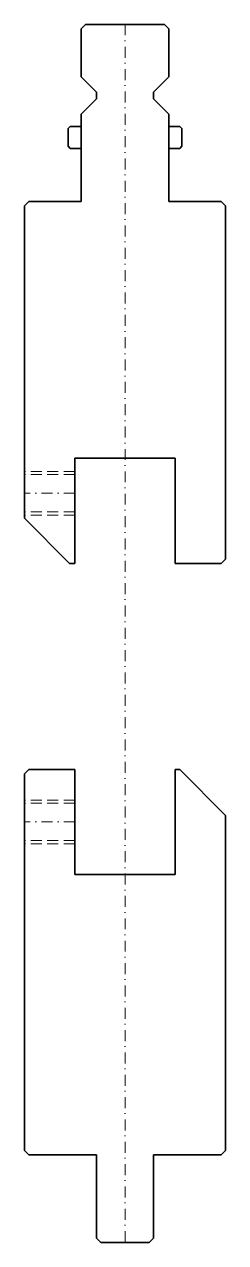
# Model space of a CAD drawing. Header units: millimetres. Extents: x -483 to -437, y 721 to 999.
import ezdxf

# ---------------------------------------------------------------- set-up
doc = ezdxf.new("R2010")
doc.units = ezdxf.units.MM
doc.header["$LTSCALE"] = 5
for name, pattern in [('AUSGEZOGEN', [0]), ('DASHDOT', [1, 0.5, -0.25, 0, -0.25]), ('DASHED', [0.75, 0.5, -0.25])]:
    doc.linetypes.add(name, pattern=pattern)
doc.layers.add('2', color=7, linetype='Continuous')

msp = doc.modelspace()

# ---------------------------------------------------------------- linework, layer by layer
at = {"layer": '2', "color": 7, "linetype": 'AUSGEZOGEN', "lineweight": 35}
for p, q in [((-470, 998), (-469, 999)), ((-469, 999), (-451, 999)), ((-451, 999), (-450, 998)), ((-470, 987), (-470, 998)), ((-450, 998), (-450, 987)), ((-466.5, 983.5), (-470, 987)), ((-450, 987), (-453.5, 983.5)), ((-470, 978.5), (-466.5, 982)), ((-466.5, 982), (-466.5, 983.5)), ((-453.5, 983.5), (-453.5, 982)), ((-453.5, 982), (-450, 978.5)), ((-470, 958.6), (-470, 978.5)), ((-450, 978.5), (-450, 958.6)), ((-472.5, 975.7), (-473, 975.2)), ((-473, 971.2), (-473, 975.2)), ((-472.5, 975.7), (-470, 975.7)), ((-450, 975.7), (-447.5, 975.7)), ((-447.5, 975.7), (-447, 975.2)), ((-447, 971.2), (-447, 975.2)), ((-473, 971.2), (-472.5, 970.7)), ((-472.5, 970.7), (-470, 970.7)), ((-450, 970.7), (-447.5, 970.7)), ((-447, 971.2), (-447.5, 970.7)), ((-483, 957.6), (-482, 958.6)), ((-483, 886.3), (-483, 957.6)), ((-482, 958.6), (-470, 958.6)), ((-450, 958.6), (-438, 958.6)), ((-438, 958.6), (-437, 957.6)), ((-437, 957.6), (-437, 877)), ((-448.5, 900), (-471.5, 900)), ((-471.5, 900), (-471.5, 876)), ((-448.5, 876), (-448.5, 900)), ((-472.7, 876), (-483, 886.3)), ((-471.5, 876), (-472.7, 876)), ((-438, 876), (-448.5, 876)), ((-437, 877), (-438, 876)), ((-482, 829), (-483, 828)), ((-471.5, 829), (-482, 829)), ((-471.5, 805), (-471.5, 829)), ((-447.5, 829), (-448.5, 829)), ((-448.5, 829), (-448.5, 805)), ((-437, 818.5), (-447.5, 829)), ((-483, 828), (-483, 742)), ((-437, 742), (-437, 818.5)), ((-448.5, 805), (-471.5, 805)), ((-483, 742), (-482, 741)), ((-482, 741), (-466.5, 741)), ((-466.5, 741), (-466.5, 722)), ((-453.5, 722), (-453.5, 741)), ((-453.5, 741), (-438, 741)), ((-438, 741), (-437, 742)), ((-466.5, 722), (-465.5, 721)), ((-465.5, 721), (-454.5, 721)), ((-454.5, 721), (-453.5, 722))]:
    msp.add_line(p, q, dxfattribs=at)
at = {"layer": '2', "color": 7, "linetype": 'DASHDOT', "lineweight": 18}
for p, q in [((-460, 999), (-460, 721)), ((-471.5, 892), (-483, 892)), ((-471.5, 817), (-483, 817))]:
    msp.add_line(p, q, dxfattribs=at)
at = {"layer": '2', "color": 7, "linetype": 'DASHED', "lineweight": 18}
for p, q in [((-471.5, 897), (-483, 897)), ((-471.5, 896.25), (-483, 896.25)), ((-471.5, 887.75), (-483, 887.75)), ((-471.5, 887), (-483, 887)), ((-471.5, 822), (-483, 822)), ((-471.5, 821.25), (-483, 821.25)), ((-471.5, 812.75), (-483, 812.75)), ((-471.5, 812), (-483, 812))]:
    msp.add_line(p, q, dxfattribs=at)

doc.saveas('drawing.dxf')
